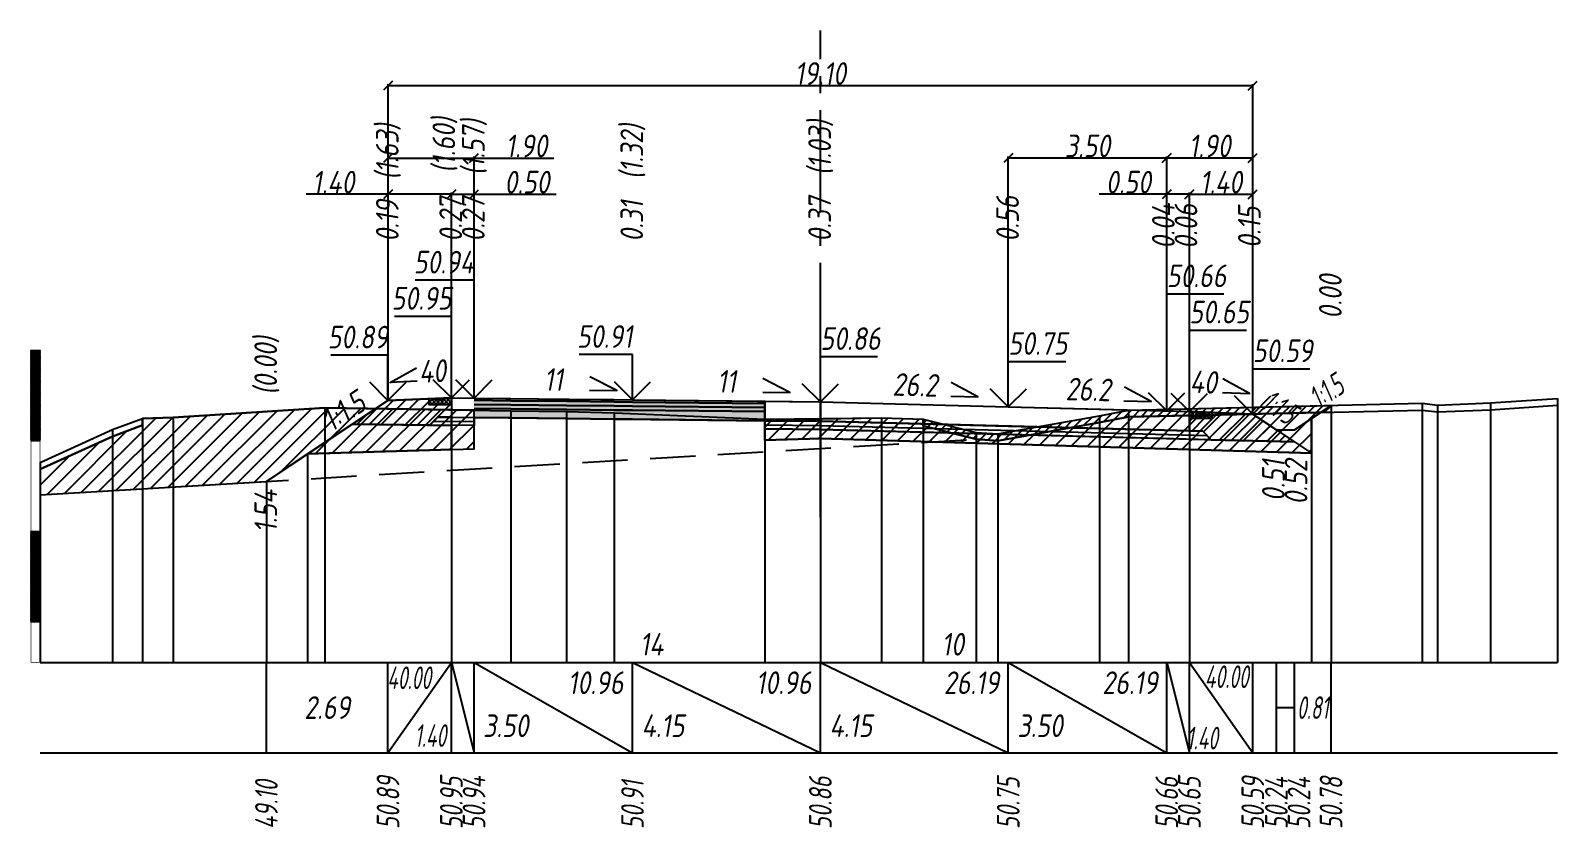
# Model space of a CAD drawing. Extents: x -717 to 1451, y -133302 to 233.
# Drawn here: x 81.7 to 250.3, y -83482.2 to -83394.2 of the extents above; entities that cross this region are included whole.
import ezdxf
from ezdxf.enums import TextEntityAlignment as Align

# ---------------------------------------------------------------- set-up
doc = ezdxf.new("R2010")
doc.units = 0
doc.linetypes.add('осевая2', pattern=[1.125, 0.75, -0.125, 0.125, -0.125])
doc.linetypes.add('штриховая', pattern=[0.75, 0.5, -0.25])
for name, color, linetype in [('Интерполированный поперечник', 2, 'Continuous'), ('Код_514', 1, 'Continuous'), ('Контур_0', 7, 'Continuous'), ('Контур_2521', 7, 'Continuous'), ('Контур_2564', 7, 'Continuous'), ('Контур_2660', 7, 'Continuous'), ('Контур_2665', 7, 'Continuous'), ('Контур_400', 7, 'Continuous'), ('Контур_508', 7, 'Continuous'), ('Контур_512', 7, 'Continuous'), ('Контур_513', 7, 'Continuous'), ('Красный поперечник', 1, 'Continuous'), ('Линейка абсолютных высот', 7, 'Continuous'), ('Объём_2501', 7, 'Continuous'), ('Объём_2564', 7, 'Continuous'), ('Объём_2650', 7, 'Continuous'), ('Объём_2660', 7, 'Continuous'), ('Объём_2661', 7, 'Continuous'), ('Объём_2662', 7, 'Continuous'), ('Объём_2663', 7, 'Continuous'), ('Объём_2664', 7, 'Continuous'), ('Объём_2665', 7, 'Continuous'), ('Объём_2666', 7, 'Continuous'), ('Объём_2753', 7, 'Continuous'), ('Ось', 1, 'осевая2'), ('Откосы', 7, 'Continuous'), ('Отметки покрытия', 7, 'Continuous'), ('Рабочие отметки', 7, 'Continuous'), ('Рабочие отметки доп.', 7, 'Continuous'), ('Слои выравнивания', 7, 'Continuous'), ('Таблица', 7, 'Continuous'), ('Уклоны проезжей части', 7, 'Continuous'), ('Черный поперечник', 3, 'Continuous')]:
    doc.layers.add(name, color=color, linetype=linetype)
for name, color, linetype, true_color in [('Контур_2540', 2, 'Continuous', 0xffff00), ('Контур_2560', 2, 'Continuous', 0xffff00), ('Контур_2561', 7, 'Continuous', 0xff8040), ('Контур_2562', 3, 'Continuous', 0x00ff00), ('Контур_2563', 7, 'Continuous', 0xff8000), ('Контур_2570', 7, 'Continuous', 0x80ff00), ('Контур_2725', 7, 'Continuous', 0x323232), ('Контур_2736', 4, 'Continuous', 0x00ffff), ('Контур_2760', 7, 'Continuous', 0x323232), ('Контур_2761', 7, 'Continuous', 0x323232), ('Контур_2762', 7, 'Continuous', 0x323232), ('Контур_2763', 7, 'Continuous', 0x323232), ('Контур_402', 7, 'Continuous', 0xff6464), ('Контур_703', 4, 'Continuous', 0x00ffff), ('Контур_707', 4, 'Continuous', 0x00ffff), ('Контур_720', 131, 'Continuous', 0xaaffff), ('Объём_2500', 7, 'Continuous', 0xc0c0c0), ('Объём_2520', 7, 'Continuous', 0x80ffff), ('Объём_2540', 2, 'Continuous', 0xffff00), ('Объём_2560', 2, 'Continuous', 0xffff00), ('Объём_2561', 7, 'Continuous', 0xff8040), ('Объём_2562', 3, 'Continuous', 0x00ff00), ('Объём_2563', 7, 'Continuous', 0xff8000), ('Объём_2570', 7, 'Continuous', 0x80ff00), ('Объём_2580', 3, 'Continuous', 0x00ff00), ('Объём_2600', 7, 'Continuous', 0x808000), ('Объём_2746', 2, 'Continuous', 0xffff00)]:
    doc.layers.add(name, color=color, linetype=linetype, true_color=true_color)
doc.styles.get("Standard").update_dxf_attribs({"font": 'txt', "height": 2.5})
doc.styles.add('М', font='romand.shx', dxfattribs={"width": 0.8, "oblique": 10, "height": 2.5})
doc.dimstyles.get("Standard").update_dxf_attribs({"dimtxt": 0.18, "dimasz": 0.18, "dimexe": 0.18, "dimexo": 0.0625, "dimgap": 0.09, "dimtad": 0, "dimtih": 1, "dimtoh": 1, "dimdec": 4, "dimzin": 0, "dimdsep": 46, "dimtxsty": 'Standard', "dimcen": 0.09, "dimadec": 0, "dimazin": 0, "dimtfac": 1, "dimtdec": 4, "dimtofl": 0, "dimtmove": 0, "dimatfit": 3, "dimfxl": 1, "dimtolj": 1, "dimtzin": 0, "dimarcsym": 0})
pattern_1 = [(45.00000125, (2.742153, -2496.436828), (-0.026516505928, 0.026516504769), []), (135.00000034, (2.742153, -2496.436828), (-0.02651650519, -0.026516505506), [])]

# ---------------------------------------------------------------- blocks, each defined once
blk = doc.blocks.new('_Oblique')
at = {"color": 0, "linetype": 'ByBlock', "lineweight": -2}
blk.add_line((-0.5, -0.5), (0.5, 0.5), dxfattribs=at)
blk = doc.blocks.new('*D3307')
at = {"color": 0, "lineweight": -2, "transparency": 16777216}
for p, q in [((209.67, -83436.28), (209.67, -83412.1)), ((209.67, -83412.28), (216.67, -83412.28)), ((216.67, -83436.56), (216.67, -83412.1))]:
    blk.add_line(p, q, dxfattribs=at)
at = {"layer": 'Defpoints', "color": 0, "transparency": 16777216}
for p in [(216.67, -83412.28), (209.67, -83436.35), (216.67, -83436.63)]:
    blk.add_point(p, dxfattribs=at)
at = {"color": 0, "lineweight": -2, "transparency": 16777216, "rotation": 180}
blk.add_blockref('_Oblique', (209.67, -83412.28), dxfattribs=at)
at = {"color": 0, "lineweight": -2, "transparency": 16777216}
blk.add_blockref('_Oblique', (216.67, -83412.28), dxfattribs=at)
at = {"color": 0, "transparency": 16777216, "insert": (213.17, -83410.94), "char_height": 2.5, "width": 0.69, "attachment_point": 5, "style": 'М'}
blk.add_mtext('\\A1;1.40', dxfattribs=at)
blk = doc.blocks.new('*D3308')
at = {"color": 0, "lineweight": -2, "transparency": 16777216}
for p, q in [((121.17, -83412.28), (112.14, -83412.28)), ((121.17, -83435.05), (121.17, -83412.1)), ((128.17, -83412.28), (121.17, -83412.28)), ((128.17, -83434.77), (128.17, -83412.1))]:
    blk.add_line(p, q, dxfattribs=at)
at = {"layer": 'Defpoints', "color": 0, "transparency": 16777216}
for p in [(128.17, -83412.28), (121.17, -83435.11), (128.17, -83434.83)]:
    blk.add_point(p, dxfattribs=at)
at = {"color": 0, "lineweight": -2, "transparency": 16777216, "rotation": 180}
blk.add_blockref('_Oblique', (121.17, -83412.28), dxfattribs=at)
at = {"color": 0, "lineweight": -2, "transparency": 16777216}
blk.add_blockref('_Oblique', (128.17, -83412.28), dxfattribs=at)
at = {"color": 0, "transparency": 16777216, "insert": (115.14, -83410.94), "char_height": 2.5, "width": 0.69, "attachment_point": 5, "style": 'М'}
blk.add_mtext('\\A1;1.40', dxfattribs=at)
blk = doc.blocks.new('*D3309')
at = {"color": 0, "lineweight": -2, "transparency": 16777216}
for p, q in [((207.17, -83412.28), (199.71, -83412.28)), ((207.17, -83436.22), (207.17, -83412.1)), ((209.67, -83412.28), (207.17, -83412.28)), ((209.67, -83436.28), (209.67, -83412.1))]:
    blk.add_line(p, q, dxfattribs=at)
at = {"layer": 'Defpoints', "color": 0, "transparency": 16777216}
for p in [(209.67, -83412.28), (207.17, -83436.28), (209.67, -83436.35)]:
    blk.add_point(p, dxfattribs=at)
at = {"color": 0, "lineweight": -2, "transparency": 16777216, "rotation": 180}
blk.add_blockref('_Oblique', (207.17, -83412.28), dxfattribs=at)
at = {"color": 0, "lineweight": -2, "transparency": 16777216}
blk.add_blockref('_Oblique', (209.67, -83412.28), dxfattribs=at)
at = {"color": 0, "transparency": 16777216, "insert": (202.94, -83410.94), "char_height": 2.5, "width": 0.72, "attachment_point": 5, "style": 'М'}
blk.add_mtext('\\A1;0.50', dxfattribs=at)
blk = doc.blocks.new('*D3310')
at = {"color": 0, "lineweight": -2, "transparency": 16777216}
for p, q in [((128.17, -83434.77), (128.17, -83412.1)), ((128.17, -83412.28), (130.67, -83412.28)), ((130.67, -83434.8), (130.67, -83412.1)), ((130.67, -83412.28), (139.75, -83412.28))]:
    blk.add_line(p, q, dxfattribs=at)
at = {"layer": 'Defpoints', "color": 0, "transparency": 16777216}
for p in [(130.67, -83412.28), (128.17, -83434.83), (130.67, -83434.86)]:
    blk.add_point(p, dxfattribs=at)
at = {"color": 0, "lineweight": -2, "transparency": 16777216, "rotation": 180}
blk.add_blockref('_Oblique', (128.17, -83412.28), dxfattribs=at)
at = {"color": 0, "lineweight": -2, "transparency": 16777216}
blk.add_blockref('_Oblique', (130.67, -83412.28), dxfattribs=at)
at = {"color": 0, "transparency": 16777216, "insert": (136.52, -83410.94), "char_height": 2.5, "width": 0.72, "attachment_point": 5, "style": 'М'}
blk.add_mtext('\\A1;0.50', dxfattribs=at)
blk = doc.blocks.new('*D3311')
at = {"color": 0, "lineweight": -2, "transparency": 16777216}
for p, q in [((189.67, -83435.76), (189.67, -83408.1)), ((207.17, -83408.28), (189.67, -83408.28)), ((207.17, -83436.22), (207.17, -83408.1))]:
    blk.add_line(p, q, dxfattribs=at)
at = {"layer": 'Defpoints', "color": 0, "transparency": 16777216}
for p in [(189.67, -83408.28), (189.67, -83435.82), (207.17, -83436.28)]:
    blk.add_point(p, dxfattribs=at)
at = {"color": 0, "lineweight": -2, "transparency": 16777216, "rotation": 180}
blk.add_blockref('_Oblique', (189.67, -83408.28), dxfattribs=at)
at = {"color": 0, "lineweight": -2, "transparency": 16777216}
blk.add_blockref('_Oblique', (207.17, -83408.28), dxfattribs=at)
at = {"color": 0, "transparency": 16777216, "insert": (198.42, -83406.94), "char_height": 2.5, "width": 0.75, "attachment_point": 5, "style": 'М'}
blk.add_mtext('\\A1;3.50', dxfattribs=at)
blk = doc.blocks.new('*D3312')
at = {"color": 0, "lineweight": -2, "transparency": 16777216}
for p, q in [((207.17, -83436.22), (207.17, -83408.1)), ((216.67, -83408.28), (207.17, -83408.28)), ((216.67, -83436.56), (216.67, -83408.1))]:
    blk.add_line(p, q, dxfattribs=at)
at = {"layer": 'Defpoints', "color": 0, "transparency": 16777216}
for p in [(207.17, -83408.28), (207.17, -83436.28), (216.67, -83436.63)]:
    blk.add_point(p, dxfattribs=at)
at = {"color": 0, "lineweight": -2, "transparency": 16777216, "rotation": 180}
blk.add_blockref('_Oblique', (207.17, -83408.28), dxfattribs=at)
at = {"color": 0, "lineweight": -2, "transparency": 16777216}
blk.add_blockref('_Oblique', (216.67, -83408.28), dxfattribs=at)
at = {"color": 0, "transparency": 16777216, "insert": (211.92, -83406.94), "char_height": 2.5, "width": 0.69, "attachment_point": 5, "style": 'М'}
blk.add_mtext('\\A1;1.90', dxfattribs=at)
blk = doc.blocks.new('*D3313')
at = {"color": 0, "lineweight": -2, "transparency": 16777216}
for p, q in [((121.17, -83435.05), (121.17, -83408.1)), ((121.17, -83408.28), (130.67, -83408.28)), ((130.67, -83434.8), (130.67, -83408.1)), ((130.67, -83408.28), (139.47, -83408.28))]:
    blk.add_line(p, q, dxfattribs=at)
at = {"layer": 'Defpoints', "color": 0, "transparency": 16777216}
for p in [(130.67, -83408.28), (121.17, -83435.11), (130.67, -83434.86)]:
    blk.add_point(p, dxfattribs=at)
at = {"color": 0, "lineweight": -2, "transparency": 16777216, "rotation": 180}
blk.add_blockref('_Oblique', (121.17, -83408.28), dxfattribs=at)
at = {"color": 0, "lineweight": -2, "transparency": 16777216}
blk.add_blockref('_Oblique', (130.67, -83408.28), dxfattribs=at)
at = {"color": 0, "transparency": 16777216, "insert": (136.46, -83406.94), "char_height": 2.5, "width": 0.69, "attachment_point": 5, "style": 'М'}
blk.add_mtext('\\A1;1.90', dxfattribs=at)
blk = doc.blocks.new('*D3314')
at = {"color": 0, "lineweight": -2, "transparency": 16777216}
for p, q in [((121.17, -83435.05), (121.17, -83400.1)), ((121.17, -83400.28), (216.67, -83400.28)), ((216.67, -83436.56), (216.67, -83400.1))]:
    blk.add_line(p, q, dxfattribs=at)
at = {"layer": 'Defpoints', "color": 0, "transparency": 16777216}
for p in [(216.67, -83400.28), (121.17, -83435.11), (216.67, -83436.63)]:
    blk.add_point(p, dxfattribs=at)
at = {"color": 0, "lineweight": -2, "transparency": 16777216, "rotation": 180}
blk.add_blockref('_Oblique', (121.17, -83400.28), dxfattribs=at)
at = {"color": 0, "lineweight": -2, "transparency": 16777216}
blk.add_blockref('_Oblique', (216.67, -83400.28), dxfattribs=at)
at = {"color": 0, "transparency": 16777216, "insert": (168.92, -83398.94), "char_height": 2.5, "width": 0.81, "attachment_point": 5, "style": 'М'}
blk.add_mtext('\\A1;19.10', dxfattribs=at)

msp = doc.modelspace()

# ---------------------------------------------------------------- hatches: boundary and pattern name
h = msp.add_hatch()
h.set_pattern_fill('ANSI37', color=256, scale=0.1)
h.set_pattern_definition([(45, (126.918, -83434.99195), (-0.22451, 0.22451), []), (135, (126.918, -83434.99195), (-0.22451, -0.22451), [])])
h.paths.add_polyline_path([(125.673, -83434.869), (125.668, -83435.495), (128.168, -83435.495), (128.169, -83434.769), (126.911, -83434.992)])
h = msp.add_hatch()
h.set_pattern_fill('ANSI37', color=256, scale=0.1)
h.set_pattern_definition([(45, (210.92112, -83436.53372), (-0.22451, 0.22451), []), (135, (210.92112, -83436.53372), (-0.22451, -0.22451), [])])
h.paths.add_polyline_path([(209.671, -83436.284), (209.671, -83437.037), (212.177, -83437.037), (212.171, -83436.384), (210.914, -83436.534)])
at = {"layer": 'Линейка абсолютных высот'}
h = msp.add_hatch(dxfattribs=at)
h.set_pattern_fill('ANSI37', scale=0.3, style=0)
h.set_pattern_definition(pattern_1)
h.paths.add_polyline_path([(82.742, -83439.516), (82.742, -83429.516), (81.742, -83429.516), (81.742, -83439.516)])
h = msp.add_hatch(dxfattribs=at)
h.set_pattern_fill('ANSI37', scale=0.3, style=0)
h.set_pattern_definition(pattern_1)
h.paths.add_polyline_path([(82.742, -83459.516), (82.742, -83449.516), (81.742, -83449.516), (81.742, -83459.516)])
at = {"layer": 'Объём_2563'}
h = msp.add_hatch(dxfattribs=at)
h.set_pattern_fill('ANSI31', color=256, scale=0.3)
h.paths.add_polyline_path([(121.168, -83435.05), (125.673, -83434.869), (125.673, -83435.495), (128.168, -83435.495), (128.168, -83436.92), (126.668, -83436.903), (125.778, -83437.793), (117.193, -83437.699)])
h = msp.add_hatch(dxfattribs=at)
h.set_pattern_fill('ANSI31', color=256, scale=0.3)
h.paths.add_polyline_path([(211.168, -83438.473), (209.668, -83438.434), (209.671, -83437.037), (212.177, -83437.037), (212.171, -83436.384), (216.668, -83436.564), (221.279, -83439.638), (212.092, -83439.397)])
at = {"layer": 'Объём_2570'}
h = msp.add_hatch(dxfattribs=at)
h.set_pattern_fill('ANSI31', color=256, scale=0.2)
h.paths.add_polyline_path([(225.317, -83436.357), (202.944, -83436.878), (199.737, -83437.496), (188.499, -83439.507), (186.105, -83439.344), (180.251, -83437.879), (180.251, -83437.129), (186.105, -83438.594), (188.499, -83438.757), (199.737, -83436.746), (202.944, -83436.128), (225.317, -83435.607)])
at = {"layer": 'Объём_2600'}
h = msp.add_hatch(dxfattribs=at)
h.set_pattern_fill('ANSI31', color=6, scale=0.4)
h.paths.add_polyline_path([(82.742, -83445.485), (107.742, -83444), (112.295, -83440.965), (130.668, -83440.414), (130.668, -83436.147), (114.207, -83435.869), (97.459, -83436.939), (94.046, -83437.041), (94.046, -83437.791), (90.758, -83439.036), (82.742, -83442.664)])
h = msp.add_hatch(dxfattribs=at)
h.set_pattern_fill('ANSI31', color=6, scale=0.4)
h.paths.add_polyline_path([(223.163, -83437.043), (223.163, -83440.894), (168.918, -83439.266), (168.918, -83437.076), (175.666, -83436.998), (180.251, -83437.129), (180.251, -83437.879), (186.105, -83439.344), (188.499, -83439.507), (199.737, -83437.496), (202.944, -83436.878), (224.151, -83436.384)])
h = msp.add_hatch(dxfattribs=at)
h.set_pattern_fill('HONEY', color=5, scale=0.3)
h.paths.add_polyline_path([(224.151, -83436.384), (225.317, -83435.607), (225.317, -83436.357)])
h = msp.add_hatch(dxfattribs=at)
h.set_pattern_fill('ANSI31', color=6, scale=0.4)
h.paths.add_polyline_path([(168.918, -83439.266), (162.785, -83439.45), (162.785, -83437.147), (168.918, -83437.076)])
at = {"layer": 'Слои выравнивания'}
for color, points in [(2, [(130.668, -83434.797), (130.668, -83435.047), (162.785, -83435.399), (162.785, -83435.149)]), (3, [(130.668, -83435.047), (130.668, -83435.497), (162.785, -83435.849), (162.785, -83435.399)]), (4, [(130.668, -83435.497), (130.668, -83435.947), (162.785, -83436.299), (162.785, -83435.849)]), (5, [(130.668, -83435.947), (130.668, -83436.947), (162.785, -83437.299), (162.785, -83436.299)])]:
    msp.add_hatch(color=color, dxfattribs=at).paths.add_polyline_path(points)

# ---------------------------------------------------------------- linework, layer by layer
for points in [[(125.673, -83434.869), (125.668, -83435.495), (128.168, -83435.495), (128.169, -83434.769), (126.911, -83434.992), (125.673, -83434.869)], [(128.168, -83434.77), (130.668, -83434.797)], [(209.671, -83436.284), (209.671, -83437.037), (212.177, -83437.037), (212.171, -83436.384), (210.914, -83436.534), (209.671, -83436.284)]]:
    msp.add_lwpolyline(points)
msp.add_lwpolyline([(82.742, -83445.485), (107.742, -83444), (112.295, -83440.965), (130.668, -83440.414), (130.668, -83440.414), (130.668, -83436.147), (114.207, -83435.869), (97.459, -83436.939), (94.046, -83437.041), (94.046, -83437.791), (90.758, -83439.036), (82.742, -83442.664)], close=True)
at = {"layer": 'Интерполированный поперечник', "linetype": 'штриховая', "ltscale": 10, "flags": 128}
msp.add_lwpolyline([(82.742, -83445.485), (186.105, -83439.344)], dxfattribs=at)
at = {"layer": 'Код_514'}
for p, q in [((107.742, -83474), (107.742, -83464)), ((121.168, -83474), (121.168, -83464)), ((121.168, -83474), (128.168, -83464)), ((128.168, -83474), (128.168, -83464)), ((128.168, -83464), (130.668, -83474)), ((130.668, -83474), (130.668, -83464)), ((130.668, -83464), (148.168, -83474)), ((148.168, -83474), (148.168, -83464)), ((148.168, -83464), (168.918, -83474)), ((168.918, -83474), (168.918, -83464)), ((168.918, -83464), (189.668, -83474)), ((189.668, -83474), (189.668, -83464)), ((189.668, -83464), (207.168, -83474)), ((207.168, -83474), (207.168, -83464)), ((207.168, -83464), (209.668, -83474)), ((209.668, -83474), (209.668, -83464)), ((209.668, -83464), (216.668, -83474)), ((216.668, -83474), (216.668, -83464)), ((219.275, -83474), (219.275, -83464)), ((221.275, -83474), (221.275, -83464)), ((225.317, -83474), (225.317, -83464)), ((219.275, -83469), (221.275, -83469))]:
    msp.add_line(p, q, dxfattribs=at)
at = {"layer": 'Контур_0', "color": 18, "true_color": 0x000000, "flags": 128}
for points in [[(162.785, -83435.149), (168.918, -83435.216), (168.918, -83437.366), (162.785, -83437.299), (162.785, -83435.149), (162.785, -83435.149)], [(189.668, -83435.76), (209.668, -83436.284), (209.668, -83438.434), (168.918, -83437.366), (168.918, -83435.216), (189.668, -83435.76), (189.668, -83435.76)], [(117.193, -83437.699), (125.778, -83437.793), (126.668, -83436.903), (130.668, -83436.947)], [(126.668, -83436.903), (130.668, -83436.947), (130.667, -83437.847), (125.778, -83437.793), (126.668, -83436.903), (126.668, -83436.903)], [(162.785, -83437.299), (168.918, -83437.366), (168.918, -83438.266), (162.785, -83438.199), (162.785, -83437.299), (162.785, -83437.299)], [(189.668, -83437.91), (211.168, -83438.473), (212.092, -83439.397), (168.918, -83438.266), (168.918, -83437.366), (189.668, -83437.91), (189.668, -83437.91)], [(209.668, -83438.434), (211.168, -83438.473), (212.092, -83439.397), (221.279, -83439.638)]]:
    msp.add_lwpolyline(points, dxfattribs=at)
at = {"layer": 'Контур_2521', "color": 18, "true_color": 0x000000, "flags": 128}
for points in [[(126.223, -83437.348), (130.668, -83437.397)], [(162.785, -83437.749), (168.918, -83437.816)], [(168.918, -83437.816), (211.63, -83438.935)]]:
    msp.add_lwpolyline(points, dxfattribs=at)
at = {"layer": 'Контур_2540', "flags": 128}
for points in [[(128.168, -83440.489), (112.295, -83440.965), (117.193, -83437.699), (128.168, -83437.82), (128.168, -83440.489), (128.168, -83440.489)], [(162.785, -83438.199), (168.918, -83438.266), (168.918, -83439.266), (162.785, -83439.45), (162.785, -83438.199), (162.785, -83438.199)], [(168.918, -83439.266), (168.918, -83438.266), (221.279, -83439.638), (223.163, -83440.894), (168.918, -83439.266), (168.918, -83439.266)]]:
    msp.add_lwpolyline(points, dxfattribs=at)
at = {"layer": 'Контур_2560', "flags": 128}
for points in [[(121.168, -83435.05), (121.168, -83435.05), (121.168, -83435.05), (128.168, -83434.77)], [(209.668, -83436.284), (216.668, -83436.564), (216.668, -83436.564), (216.668, -83436.564)]]:
    msp.add_lwpolyline(points, dxfattribs=at)
at = {"layer": 'Контур_2561', "flags": 128}
for points in [[(128.168, -83434.77), (128.168, -83434.77), (121.168, -83435.05), (121.168, -83435.05), (128.168, -83434.77)], [(209.668, -83436.284), (209.668, -83436.284), (216.668, -83436.564), (216.668, -83436.564), (209.668, -83436.284)]]:
    msp.add_lwpolyline(points, dxfattribs=at)
at = {"layer": 'Контур_2562', "flags": 128}
for points in [[(121.168, -83435.05), (121.168, -83435.05), (121.168, -83435.05), (121.168, -83435.05), (121.168, -83435.05)], [(216.668, -83436.564), (216.668, -83436.564), (216.668, -83436.564), (216.668, -83436.564), (216.668, -83436.564)]]:
    msp.add_lwpolyline(points, dxfattribs=at)
at = {"layer": 'Контур_2563', "flags": 128}
for points in [[(121.168, -83435.05), (128.168, -83434.77), (128.168, -83436.92), (126.668, -83436.903), (125.778, -83437.793), (117.193, -83437.699), (121.168, -83435.05), (121.168, -83435.05)], [(211.168, -83438.473), (209.668, -83438.434), (209.668, -83436.284), (216.668, -83436.564), (221.279, -83439.638), (212.092, -83439.397), (211.168, -83438.473), (211.168, -83438.473)]]:
    msp.add_lwpolyline(points, dxfattribs=at)
at = {"layer": 'Контур_2564', "flags": 128}
for points in [[(121.168, -83435.05), (128.168, -83434.77)], [(209.668, -83436.284), (216.668, -83436.564)]]:
    msp.add_lwpolyline(points, dxfattribs=at)
at = {"layer": 'Контур_2570', "flags": 128}
msp.add_lwpolyline([(82.742, -83442.664), (90.758, -83439.036), (94.046, -83437.791), (94.046, -83437.041), (97.459, -83436.939), (114.207, -83435.869), (134.749, -83436.217), (140.895, -83436.292), (146.142, -83436.43), (162.785, -83437.147), (168.918, -83437.076), (175.666, -83436.998), (180.251, -83437.129), (180.251, -83437.879), (186.105, -83439.344), (188.499, -83439.507), (199.737, -83437.496), (202.944, -83436.878), (235.368, -83436.123), (237.081, -83436.319), (242.932, -83436.086), (250.317, -83435.593)], dxfattribs=at)
at = {"layer": 'Контур_2660', "flags": 128}
for points in [[(162.785, -83439.45), (168.918, -83439.266)], [(168.918, -83439.266), (223.163, -83440.894)], [(112.295, -83440.965), (130.668, -83440.414)]]:
    msp.add_lwpolyline(points, dxfattribs=at)
at = {"layer": 'Контур_2665', "flags": 128}
for points in [[(121.168, -83435.05), (121.168, -83435.05)], [(216.668, -83436.564), (216.668, -83436.564)]]:
    msp.add_lwpolyline(points, dxfattribs=at)
at = {"layer": 'Контур_2725', "flags": 128}
msp.add_lwpolyline([(128.168, -83436.92), (130.668, -83436.947), (134.749, -83436.992), (140.895, -83437.059), (146.142, -83437.117), (148.168, -83437.139), (162.785, -83437.299)], dxfattribs=at)
at = {"layer": 'Контур_2736', "flags": 128}
for points in [[(121.168, -83435.05), (107.742, -83444)], [(216.668, -83436.564), (216.668, -83436.564)]]:
    msp.add_lwpolyline(points, dxfattribs=at)
at = {"layer": 'Контур_2760', "flags": 128}
msp.add_lwpolyline([(130.668, -83434.797), (134.749, -83434.842), (140.895, -83434.909), (146.142, -83434.967), (148.168, -83434.989), (162.785, -83435.149)], dxfattribs=at)
at = {"layer": 'Контур_2761', "flags": 128}
msp.add_lwpolyline([(130.668, -83435.047), (134.749, -83435.092), (140.895, -83435.159), (146.142, -83435.217), (148.168, -83435.239), (162.785, -83435.399)], dxfattribs=at)
at = {"layer": 'Контур_2762', "flags": 128}
msp.add_lwpolyline([(130.668, -83435.497), (134.749, -83435.542), (140.895, -83435.609), (146.142, -83435.667), (148.168, -83435.689), (162.785, -83435.849)], dxfattribs=at)
at = {"layer": 'Контур_2763', "flags": 128}
msp.add_lwpolyline([(130.668, -83435.947), (134.749, -83435.992), (140.895, -83436.059), (146.142, -83436.117), (148.168, -83436.139), (162.785, -83436.299)], dxfattribs=at)
at = {"layer": 'Контур_400', "flags": 128}
for points in [[(130.668, -83434.797), (130.668, -83434.797), (130.668, -83434.797), (130.668, -83434.797), (130.668, -83434.797), (130.668, -83434.797), (148.168, -83434.989), (168.918, -83435.216)], [(168.918, -83435.216), (189.668, -83435.76), (207.168, -83436.218), (207.168, -83436.218), (207.168, -83436.218), (207.168, -83436.218), (207.168, -83436.218), (207.168, -83436.218), (209.668, -83436.284)]]:
    msp.add_lwpolyline(points, dxfattribs=at)
at = {"layer": 'Контур_402', "flags": 128}
msp.add_lwpolyline([(112.295, -83440.965), (128.168, -83440.489), (128.168, -83436.92), (162.785, -83437.299), (162.785, -83439.45), (168.918, -83439.266), (223.163, -83440.894)], dxfattribs=at)
at = {"layer": 'Контур_508', "flags": 128}
msp.add_lwpolyline([(107.742, -83444), (112.295, -83440.965), (128.168, -83440.489), (128.168, -83436.92), (162.785, -83437.299), (162.785, -83439.45), (168.918, -83439.266), (223.163, -83440.894), (223.163, -83437.043), (225.317, -83435.607)], dxfattribs=at)
at = {"layer": 'Контур_512', "flags": 128}
for points in [[(162.785, -83439.45), (168.918, -83439.266), (223.163, -83440.894), (223.163, -83437.043), (225.317, -83435.607)], [(107.742, -83444), (112.295, -83440.965), (130.668, -83440.414)]]:
    msp.add_lwpolyline(points, dxfattribs=at)
at = {"layer": 'Контур_513', "flags": 128}
msp.add_lwpolyline([(107.742, -83444), (112.295, -83440.965), (128.168, -83440.489), (128.168, -83436.92), (162.785, -83437.299), (162.785, -83439.45), (168.918, -83439.266), (223.163, -83440.894), (223.163, -83437.043), (225.317, -83435.607)], dxfattribs=at)
at = {"layer": 'Контур_703', "flags": 128}
for points in [[(121.168, -83435.05), (107.742, -83444)], [(216.668, -83436.564), (216.668, -83436.564)], [(216.668, -83436.564), (219.275, -83438.302)], [(216.668, -83436.564), (219.275, -83438.302)]]:
    msp.add_lwpolyline(points, dxfattribs=at)
at = {"layer": 'Контур_707', "flags": 128}
for points in [[(221.275, -83438.302), (223.882, -83436.564), (223.882, -83436.564), (225.317, -83435.607)], [(221.275, -83438.302), (223.882, -83436.564)], [(223.882, -83436.564), (223.882, -83436.564), (225.317, -83435.607)]]:
    msp.add_lwpolyline(points, dxfattribs=at)
at = {"layer": 'Контур_720', "flags": 128}
msp.add_lwpolyline([(219.275, -83438.302), (221.275, -83438.302)], dxfattribs=at)
at = {"layer": 'Красный поперечник'}
for p, q in [((107.742, -83444), (121.168, -83435.05)), ((121.168, -83435.05), (128.168, -83434.77)), ((130.668, -83434.797), (148.168, -83434.989)), ((148.168, -83434.989), (168.918, -83435.216)), ((168.918, -83435.216), (189.668, -83435.76)), ((189.668, -83435.76), (207.168, -83436.218)), ((207.168, -83436.218), (209.668, -83436.284)), ((209.668, -83436.284), (216.668, -83436.564)), ((216.668, -83436.564), (219.275, -83438.302)), ((221.275, -83438.302), (225.317, -83435.607)), ((225.317, -83435.607), (225.317, -83464)), ((219.275, -83438.302), (221.275, -83438.302)), ((223.163, -83437.043), (223.163, -83464)), ((162.785, -83439.45), (162.785, -83464)), ((168.918, -83439.266), (168.918, -83464)), ((112.295, -83440.965), (112.295, -83464)), ((128.168, -83440.489), (128.168, -83464)), ((223.163, -83440.894), (223.163, -83464)), ((107.742, -83444), (107.742, -83464))]:
    msp.add_line(p, q, dxfattribs=at)
at = {"layer": 'Линейка абсолютных высот', "color": 7, "const_width": 0.1, "flags": 128}
for points in [[(82.742, -83439.516), (82.742, -83429.516), (81.742, -83429.516), (81.742, -83439.516), (82.742, -83439.516)], [(82.742, -83449.516), (82.742, -83439.516), (81.742, -83439.516), (81.742, -83449.516), (82.742, -83449.516)], [(82.742, -83459.516), (82.742, -83449.516), (81.742, -83449.516), (81.742, -83459.516), (82.742, -83459.516)], [(82.742, -83464), (82.742, -83459.516), (81.742, -83459.516), (81.742, -83464), (82.742, -83464)]]:
    msp.add_lwpolyline(points, dxfattribs=at)
at = {"layer": 'Объём_2500', "color": 18, "true_color": 0x000000, "flags": 128}
for points in [[(162.785, -83435.149), (168.918, -83435.216), (168.918, -83437.366), (162.785, -83437.299), (162.785, -83435.149), (162.785, -83435.149)], [(189.668, -83435.76), (209.668, -83436.284), (209.668, -83438.434), (168.918, -83437.366), (168.918, -83435.216), (189.668, -83435.76), (189.668, -83435.76)]]:
    msp.add_lwpolyline(points, dxfattribs=at)
at = {"layer": 'Объём_2501', "flags": 128}
for points in [[(130.668, -83434.797), (130.668, -83434.797), (130.668, -83434.797), (130.668, -83434.797), (130.668, -83434.797), (130.668, -83434.797), (148.168, -83434.989), (168.918, -83435.216)], [(168.918, -83435.216), (189.668, -83435.76), (207.168, -83436.218), (207.168, -83436.218), (207.168, -83436.218), (207.168, -83436.218), (207.168, -83436.218), (207.168, -83436.218), (209.668, -83436.284)]]:
    msp.add_lwpolyline(points, dxfattribs=at)
at = {"layer": 'Объём_2520', "color": 250, "flags": 128}
for points in [[(126.668, -83436.903), (130.668, -83436.947), (130.667, -83437.847), (125.778, -83437.793), (126.668, -83436.903), (126.668, -83436.903)], [(162.785, -83437.299), (168.918, -83437.366), (168.918, -83438.266), (162.785, -83438.199), (162.785, -83437.299), (162.785, -83437.299)], [(189.668, -83437.91), (211.168, -83438.473), (212.092, -83439.397), (168.918, -83438.266), (168.918, -83437.366), (189.668, -83437.91), (189.668, -83437.91)]]:
    msp.add_lwpolyline(points, dxfattribs=at)
at = {"layer": 'Объём_2540', "flags": 128}
for points in [[(128.168, -83440.489), (112.295, -83440.965), (117.193, -83437.699), (128.168, -83437.82), (128.168, -83440.489), (128.168, -83440.489)], [(162.785, -83438.199), (168.918, -83438.266), (168.918, -83439.266), (162.785, -83439.45), (162.785, -83438.199), (162.785, -83438.199)], [(168.918, -83439.266), (168.918, -83438.266), (221.279, -83439.638), (223.163, -83440.894), (168.918, -83439.266), (168.918, -83439.266)]]:
    msp.add_lwpolyline(points, dxfattribs=at)
at = {"layer": 'Объём_2560', "flags": 128}
for points in [[(121.168, -83435.05), (121.168, -83435.05), (121.168, -83435.05), (128.168, -83434.77)], [(209.668, -83436.284), (216.668, -83436.564), (216.668, -83436.564), (216.668, -83436.564)]]:
    msp.add_lwpolyline(points, dxfattribs=at)
at = {"layer": 'Объём_2561', "flags": 128}
for points in [[(128.168, -83434.77), (128.168, -83434.77), (121.168, -83435.05), (121.168, -83435.05), (128.168, -83434.77)], [(209.668, -83436.284), (209.668, -83436.284), (216.668, -83436.564), (216.668, -83436.564), (209.668, -83436.284)]]:
    msp.add_lwpolyline(points, dxfattribs=at)
at = {"layer": 'Объём_2562', "flags": 128}
for points in [[(121.168, -83435.05), (121.168, -83435.05), (121.168, -83435.05), (121.168, -83435.05), (121.168, -83435.05)], [(216.668, -83436.564), (216.668, -83436.564), (216.668, -83436.564), (216.668, -83436.564), (216.668, -83436.564)]]:
    msp.add_lwpolyline(points, dxfattribs=at)
at = {"layer": 'Объём_2563', "color": 250, "flags": 128}
for points in [[(121.168, -83435.05), (125.673, -83434.869), (125.673, -83435.495), (128.168, -83435.495), (128.168, -83436.92), (126.668, -83436.903), (125.778, -83437.793), (117.193, -83437.699), (121.168, -83435.05), (121.168, -83435.05)], [(211.168, -83438.473), (209.668, -83438.434), (209.671, -83437.037), (212.177, -83437.037), (212.171, -83436.384), (216.668, -83436.564), (221.279, -83439.638), (212.092, -83439.397), (211.168, -83438.473), (211.168, -83438.473)]]:
    msp.add_lwpolyline(points, dxfattribs=at)
at = {"layer": 'Объём_2564', "flags": 128}
for points in [[(121.168, -83435.05), (128.168, -83434.77)], [(209.668, -83436.284), (216.668, -83436.564)]]:
    msp.add_lwpolyline(points, dxfattribs=at)
at = {"layer": 'Объём_2570', "flags": 128}
msp.add_lwpolyline([(225.317, -83436.357), (202.944, -83436.878), (199.737, -83437.496), (188.499, -83439.507), (186.105, -83439.344), (180.251, -83437.879), (180.251, -83437.129), (186.105, -83438.594), (188.499, -83438.757), (199.737, -83436.746), (202.944, -83436.128), (225.317, -83435.607), (225.317, -83436.357), (225.317, -83436.357)], dxfattribs=at)
at = {"layer": 'Объём_2580', "flags": 128}
msp.add_lwpolyline([(223.882, -83436.564), (223.882, -83436.564), (225.317, -83435.607)], dxfattribs=at)
at = {"layer": 'Объём_2600', "color": 5, "flags": 128}
msp.add_lwpolyline([(224.151, -83436.384), (225.317, -83435.607), (225.317, -83436.357), (224.151, -83436.384), (224.151, -83436.384)], dxfattribs=at)
at = {"layer": 'Объём_2650', "color": 6, "flags": 128}
for points in [[(223.163, -83437.043), (223.163, -83440.894), (168.918, -83439.266), (168.918, -83437.076), (175.666, -83436.998), (180.251, -83437.129), (180.251, -83437.879), (186.105, -83439.344), (188.499, -83439.507), (199.737, -83437.496), (202.944, -83436.878), (224.151, -83436.384), (223.163, -83437.043), (223.163, -83437.043)], [(168.918, -83439.266), (162.785, -83439.45), (162.785, -83437.147), (168.918, -83437.076), (168.918, -83439.266), (168.918, -83439.266)]]:
    msp.add_lwpolyline(points, dxfattribs=at)
at = {"layer": 'Объём_2660', "flags": 128}
for points in [[(162.785, -83439.45), (168.918, -83439.266)], [(168.918, -83439.266), (223.163, -83440.894)], [(112.295, -83440.965), (130.668, -83440.414)]]:
    msp.add_lwpolyline(points, dxfattribs=at)
at = {"layer": 'Объём_2661', "flags": 128}
for points in [[(121.168, -83435.05), (107.742, -83444)], [(216.668, -83436.564), (219.275, -83438.302)]]:
    msp.add_lwpolyline(points, dxfattribs=at)
at = {"layer": 'Объём_2662', "flags": 128}
msp.add_lwpolyline([(221.275, -83438.302), (223.882, -83436.564), (225.317, -83435.607)], dxfattribs=at)
at = {"layer": 'Объём_2663', "flags": 128}
msp.add_lwpolyline([(219.275, -83438.302), (221.275, -83438.302)], dxfattribs=at)
at = {"layer": 'Объём_2664', "flags": 128}
msp.add_lwpolyline([(219.275, -83438.302), (221.275, -83438.302)], dxfattribs=at)
at = {"layer": 'Объём_2665', "flags": 128}
for points in [[(121.168, -83435.05), (121.168, -83435.05)], [(216.668, -83436.564), (216.668, -83436.564)]]:
    msp.add_lwpolyline(points, dxfattribs=at)
at = {"layer": 'Объём_2666', "flags": 128}
for points in [[(121.168, -83435.05), (107.742, -83444)], [(216.668, -83436.564), (216.668, -83436.564)]]:
    msp.add_lwpolyline(points, dxfattribs=at)
at = {"layer": 'Объём_2746', "flags": 128}
for points in [[(223.163, -83440.894), (168.918, -83439.266), (162.785, -83439.45), (162.785, -83437.147), (175.666, -83436.998), (180.251, -83437.129), (180.251, -83437.879), (186.105, -83439.344), (188.499, -83439.507), (199.737, -83437.496), (202.944, -83436.878), (216.588, -83436.56), (216.668, -83436.564), (219.275, -83438.302), (221.275, -83438.302), (223.163, -83437.043), (223.163, -83440.894), (223.163, -83440.894)], [(114.207, -83439.69), (114.207, -83440.908), (112.295, -83440.965), (114.207, -83439.69), (114.207, -83439.69)]]:
    msp.add_lwpolyline(points, dxfattribs=at)
at = {"layer": 'Объём_2753', "flags": 128}
msp.add_lwpolyline([(162.785, -83435.149), (162.785, -83435.149)], dxfattribs=at)
at = {"layer": 'Ось', "ltscale": 15}
msp.add_line((168.918, -83447.971), (168.918, -83394.187), dxfattribs=at)
at = {"layer": 'Отметки покрытия', "color": 1}
for p, q in [((130.668, -83421.77), (124.168, -83421.77)), ((130.668, -83434.797), (130.668, -83421.77)), ((207.168, -83436.218), (207.168, -83423.284)), ((207.168, -83423.284), (213.468, -83423.284)), ((128.168, -83425.77), (121.868, -83425.77)), ((128.168, -83434.77), (128.168, -83425.77)), ((209.668, -83436.284), (209.668, -83427.284)), ((209.668, -83427.284), (215.968, -83427.284)), ((121.168, -83430.05), (114.868, -83430.05)), ((121.168, -83435.05), (121.168, -83430.05)), ((148.168, -83429.989), (142.268, -83429.989)), ((148.168, -83434.989), (148.168, -83429.989)), ((168.918, -83435.216), (168.918, -83430.216)), ((168.918, -83430.216), (175.218, -83430.216)), ((189.668, -83435.76), (189.668, -83430.76)), ((189.668, -83430.76), (196.018, -83430.76)), ((216.668, -83436.564), (216.668, -83431.564)), ((216.668, -83431.564), (222.968, -83431.564)), ((121.168, -83435.05), (119.168, -83433.05)), ((121.168, -83435.05), (123.168, -83433.05)), ((128.168, -83434.77), (126.168, -83432.77)), ((128.168, -83434.77), (130.168, -83432.77)), ((130.668, -83434.797), (128.668, -83432.797)), ((130.668, -83434.797), (132.668, -83432.797)), ((148.168, -83434.989), (146.168, -83432.989)), ((148.168, -83434.989), (150.168, -83432.989)), ((168.918, -83435.216), (166.918, -83433.216)), ((168.918, -83435.216), (170.918, -83433.216)), ((189.668, -83435.76), (187.668, -83433.76)), ((189.668, -83435.76), (191.668, -83433.76)), ((207.168, -83436.218), (205.168, -83434.218)), ((207.168, -83436.218), (209.168, -83434.218)), ((209.668, -83436.284), (207.668, -83434.284)), ((209.668, -83436.284), (211.668, -83434.284)), ((216.668, -83436.564), (214.668, -83434.564)), ((216.668, -83436.564), (218.668, -83434.564))]:
    msp.add_line(p, q, dxfattribs=at)
at = {"layer": 'Слои выравнивания'}
for p, q in [((128.168, -83434.77), (128.168, -83464)), ((162.785, -83435.149), (162.785, -83464)), ((209.668, -83436.284), (209.668, -83464))]:
    msp.add_line(p, q, dxfattribs=at)
at = {"layer": 'Слои выравнивания', "color": 2, "flags": 128}
msp.add_lwpolyline([(130.668, -83434.797), (134.749, -83434.842), (140.895, -83434.909), (146.142, -83434.967), (148.168, -83434.989), (162.785, -83435.149), (162.785, -83435.399), (148.168, -83435.239), (146.142, -83435.217), (140.895, -83435.159), (134.749, -83435.092), (130.668, -83435.047)], dxfattribs=at)
at = {"layer": 'Слои выравнивания', "color": 3, "flags": 128}
msp.add_lwpolyline([(130.668, -83435.047), (134.749, -83435.092), (140.895, -83435.159), (146.142, -83435.217), (148.168, -83435.239), (162.785, -83435.399), (162.785, -83435.849), (148.168, -83435.689), (146.142, -83435.667), (140.895, -83435.609), (134.749, -83435.542), (130.668, -83435.497)], dxfattribs=at)
at = {"layer": 'Слои выравнивания', "color": 4, "flags": 128}
msp.add_lwpolyline([(130.668, -83435.497), (134.749, -83435.542), (140.895, -83435.609), (146.142, -83435.667), (148.168, -83435.689), (162.785, -83435.849), (162.785, -83436.299), (148.168, -83436.139), (146.142, -83436.117), (140.895, -83436.059), (134.749, -83435.992), (130.668, -83435.947)], dxfattribs=at)
at = {"layer": 'Слои выравнивания', "color": 5, "flags": 128}
msp.add_lwpolyline([(130.668, -83435.947), (134.749, -83435.992), (140.895, -83436.059), (146.142, -83436.117), (148.168, -83436.139), (162.785, -83436.299), (162.785, -83437.299), (148.168, -83437.139), (146.142, -83437.117), (140.895, -83437.059), (134.749, -83436.992), (130.668, -83436.947)], dxfattribs=at)
at = {"layer": 'Таблица'}
for p, q in [((82.742, -83464), (250.317, -83464)), ((82.742, -83474), (250.317, -83474))]:
    msp.add_line(p, q, dxfattribs=at)
at = {"layer": 'Уклоны проезжей части', "color": 1, "flags": 128}
for points in [[(124.39, -83432.943), (121.393, -83433.063), (124.33, -83431.444)], [(143.432, -83433.936), (146.431, -83433.969), (143.448, -83432.436)], [(162.557, -83434.146), (165.556, -83434.179), (162.573, -83432.646)], [(183.321, -83434.591), (186.32, -83434.67), (183.36, -83433.092)], [(202.446, -83435.092), (205.445, -83435.171), (202.485, -83433.593)], [(213.31, -83434.175), (216.308, -83434.295), (213.37, -83432.676)]]:
    msp.add_lwpolyline(points, dxfattribs=at)
at = {"layer": 'Черный поперечник', "color": 7}
for p, q in [((242.932, -83435.336), (242.932, -83464)), ((250.317, -83434.843), (250.317, -83464)), ((97.459, -83436.939), (97.459, -83464)), ((114.207, -83435.869), (114.207, -83464)), ((134.749, -83436.217), (134.749, -83464)), ((140.895, -83436.292), (140.895, -83464)), ((146.142, -83436.43), (146.142, -83464)), ((175.666, -83436.998), (175.666, -83464)), ((199.737, -83436.746), (199.737, -83464)), ((202.944, -83436.128), (202.944, -83464)), ((235.368, -83435.373), (235.368, -83464)), ((237.081, -83435.569), (237.081, -83464)), ((90.758, -83438.286), (90.758, -83464)), ((94.046, -83437.041), (94.046, -83464)), ((162.785, -83437.147), (162.785, -83464)), ((168.918, -83437.076), (168.918, -83464)), ((180.251, -83437.129), (180.251, -83464)), ((186.105, -83438.594), (186.105, -83464)), ((188.499, -83438.757), (188.499, -83464)), ((82.742, -83441.914), (82.742, -83464))]:
    msp.add_line(p, q, dxfattribs=at)
at = {"layer": 'Черный поперечник', "flags": 128}
msp.add_lwpolyline([(82.742, -83441.914), (90.758, -83438.286), (94.046, -83437.041), (97.459, -83436.939), (114.207, -83435.869), (134.749, -83436.217), (140.895, -83436.292), (146.142, -83436.43), (162.785, -83437.147), (168.918, -83437.076), (175.666, -83436.998), (180.251, -83437.129), (186.105, -83438.594), (188.499, -83438.757), (199.737, -83436.746), (202.944, -83436.128), (235.368, -83435.373), (237.081, -83435.569), (242.932, -83435.336), (250.317, -83434.843)], dxfattribs=at)

# ---------------------------------------------------------------- texts
at = {"layer": 'Код_514', "style": 'М', "oblique": 10, "width": 0.6}
msp.add_text('40.00', height=2.5, dxfattribs=at).set_placement((121.076, -83464.454), align=Align.TOP_LEFT)
at = {"layer": 'Код_514', "style": 'М', "oblique": 10}
for s, width, p in [('10.96', 0.8, (147.168, -83465)), ('10.96', 0.8, (167.918, -83465)), ('26.19', 0.8, (188.668, -83465)), ('26.19', 0.8, (206.168, -83465)), ('40.00', 0.6, (216.217, -83464.334))]:
    msp.add_text(s, height=2.5, dxfattribs=dict(at, width=width)).set_placement(p, align=Align.TOP_RIGHT)
for s, width, p in [('2.69', 0.8, (114.455, -83469)), ('0.81', 0.6, (223.296, -83469))]:
    msp.add_text(s, height=2.5, dxfattribs=dict(at, width=width)).set_placement(p, align=Align.MIDDLE_CENTER)
for s, width, p in [('3.50', 0.8, (131.668, -83473)), ('4.15', 0.8, (149.168, -83473)), ('4.15', 0.8, (169.918, -83473)), ('3.50', 0.8, (190.668, -83473)), ('1.40', 0.6, (209.335, -83474.371))]:
    msp.add_text(s, height=2.5, dxfattribs=dict(at, width=width)).set_placement(p, align=Align.BOTTOM_LEFT)
at = {"layer": 'Код_514', "style": 'М', "oblique": 10, "width": 0.6}
msp.add_text('1.40', height=2.5, dxfattribs=at).set_placement((127.597, -83474.092), align=Align.BOTTOM_RIGHT)
at = {"layer": 'Код_514', "style": 'М', "oblique": 10, "width": 0.7}
for s, p in [('49.10', (107.742, -83482.421)), ('50.89', (121.168, -83482.421)), ('50.95', (128.168, -83482.421)), ('50.94', (130.668, -83482.421)), ('50.91', (148.168, -83482.421)), ('50.86', (168.918, -83482.421)), ('50.75', (189.668, -83482.421)), ('50.66', (207.168, -83482.421)), ('50.65', (209.668, -83482.421)), ('50.59', (216.668, -83482.421)), ('50.24', (219.275, -83482.421)), ('50.24', (221.775, -83482.421)), ('50.78', (225.317, -83482.421))]:
    msp.add_text(s, height=2.5, rotation=90, dxfattribs=at).set_placement(p, align=Align.MIDDLE_LEFT)
at = {"layer": 'Откосы', "color": 1, "style": 'М', "oblique": 10}
for s, rotation, width, p in [('40', 2.29061, 0.8, (126.159, -83433.815)), ('11', 359.37193, 0.8, (139.429, -83434.749)), ('11', 359.37193, 0.8, (158.554, -83434.959)), ('40', 357.70938, 0.8, (211.147, -83435.024)), ('1:1.5', 33.69007, 0.6, (225.918, -83435.701)), ('26.2', 358.49964, 0.8, (179.319, -83435.345)), ('26.2', 358.49964, 0.8, (198.444, -83435.846)), ('1:1.5', 33.69007, 0.8, (117.378, -83437.894)), ('1:1.5', 326.30994, 0.6, (218.526, -83437.457))]:
    msp.add_text(s, height=2.5, rotation=rotation, dxfattribs=dict(at, width=width)).set_placement(p, align=Align.BOTTOM_CENTER)
at = {"layer": 'Отметки покрытия', "color": 1, "style": 'М', "oblique": 10, "width": 0.8}
for s, p in [('50.94', (130.668, -83421.777)), ('50.95', (128.168, -83425.777)), ('50.89', (121.168, -83430.057)), ('50.91', (148.168, -83429.996))]:
    msp.add_text(s, height=2.5, dxfattribs=at).set_placement(p, align=Align.BOTTOM_RIGHT)
for s, p in [('50.66', (207.168, -83423.291)), ('50.65', (209.668, -83427.291)), ('50.86', (168.918, -83430.224)), ('50.75', (189.668, -83430.767)), ('50.59', (216.668, -83431.571))]:
    msp.add_text(s, height=2.5, dxfattribs=at).set_placement(p, align=Align.BOTTOM_LEFT)
at = {"layer": 'Рабочие отметки', "color": 1, "style": 'М', "oblique": 10, "width": 0.8}
for s, p in [('0.19', (121.09, -83417.52)), ('0.27', (128.09, -83417.52)), ('0.27', (130.59, -83417.52)), ('0.31', (148.09, -83417.52)), ('0.37', (168.84, -83417.52)), ('0.56', (189.59, -83417.52)), ('0.00', (225.238, -83426.038))]:
    msp.add_text(s, height=2.5, rotation=90, dxfattribs=at).set_placement(p, align=Align.MIDDLE_LEFT)
for s, p in [('0.04', (206.792, -83413.275)), ('0.06', (209.292, -83413.341)), ('0.15', (216.292, -83413.621)), ('0.51', (218.947, -83441.59)), ('0.52', (221.447, -83441.59)), ('1.54', (107.664, -83444.931))]:
    msp.add_text(s, height=2.5, rotation=90, dxfattribs=at).set_placement(p, align=Align.MIDDLE_RIGHT)
at = {"layer": 'Рабочие отметки доп.', "color": 1, "style": 'М', "oblique": 10, "width": 0.8}
for s, p in [('(1.63)', (121.09, -83410.67)), ('(1.60)', (127.335, -83409.905)), ('(1.57)', (130.59, -83410.17)), ('(1.32)', (148.09, -83410.62)), ('(1.03)', (168.84, -83410.17)), ('(0.00)', (107.664, -83434.431))]:
    msp.add_text(s, height=2.5, rotation=90, dxfattribs=at).set_placement(p, align=Align.MIDDLE_LEFT)
at = {"layer": 'Слои выравнивания', "style": 'М', "oblique": 10, "width": 0.8}
for s, p in [('14', (150.285, -83464)), ('10', (183.541, -83464))]:
    msp.add_text(s, height=2.5, dxfattribs=at).set_placement(p, align=Align.BOTTOM_CENTER)

# ---------------------------------------------------------------- dimensions: what is measured, and where the dimension line sits
at = {"color": 5}
for base, p1, picture, middle in [((216.668, -83400.279), (121.168, -83435.112), '*D3314', (168.918, -83398.939)), ((216.668, -83412.279), (209.668, -83436.346), '*D3307', (213.168, -83410.939))]:
    dim = msp.add_linear_dim(base=base, p1=p1, p2=(216.668, -83436.626), angle=180, dimstyle='Standard', override={"dimtxt": 2.5, "dimasz": 1, "dimtad": 1, "dimdec": 2, "dimlfac": 0.2, "dimtxsty": 'М', "dimblk1": 'Oblique', "dimblk2": 'Oblique', "dimsah": 1}, dxfattribs=at)
    dim.commit()
    dim.dimension.update_dxf_attribs({"geometry": picture, "text_midpoint": middle})
for base, p1, p2, picture, middle in [((130.668, -83408.279), (121.168, -83435.112), (130.668, -83434.859), '*D3313', (136.462, -83408.279)), ((128.168, -83412.279), (121.168, -83435.112), (128.168, -83434.832), '*D3308', (115.143, -83412.279)), ((130.668, -83412.279), (128.168, -83434.832), (130.668, -83434.859), '*D3310', (136.522, -83412.279)), ((209.668, -83412.279), (207.168, -83436.281), (209.668, -83436.346), '*D3309', (202.941, -83412.279))]:
    dim = msp.add_linear_dim(base=base, p1=p1, p2=p2, angle=180, dimstyle='Standard', override={"dimtxt": 2.5, "dimasz": 1, "dimtad": 1, "dimdec": 2, "dimlfac": 0.2, "dimtxsty": 'М', "dimblk1": 'Oblique', "dimblk2": 'Oblique', "dimsah": 1}, dxfattribs=at)
    dim.commit()
    dim.dimension.update_dxf_attribs({"geometry": picture, "text_midpoint": middle, "dimtype": 160})
for base, p1, p2, picture, middle in [((189.668, -83408.279), (207.168, -83436.281), (189.668, -83435.822), '*D3311', (198.418, -83406.939)), ((207.168, -83408.279), (216.668, -83436.626), (207.168, -83436.281), '*D3312', (211.918, -83406.939))]:
    dim = msp.add_linear_dim(base=base, p1=p1, p2=p2, dimstyle='Standard', override={"dimtxt": 2.5, "dimasz": 1, "dimtad": 1, "dimdec": 2, "dimlfac": 0.2, "dimtxsty": 'М', "dimblk1": 'Oblique', "dimblk2": 'Oblique', "dimsah": 1}, dxfattribs=at)
    dim.commit()
    dim.dimension.update_dxf_attribs({"geometry": picture, "text_midpoint": middle})

doc.saveas('drawing.dxf')
